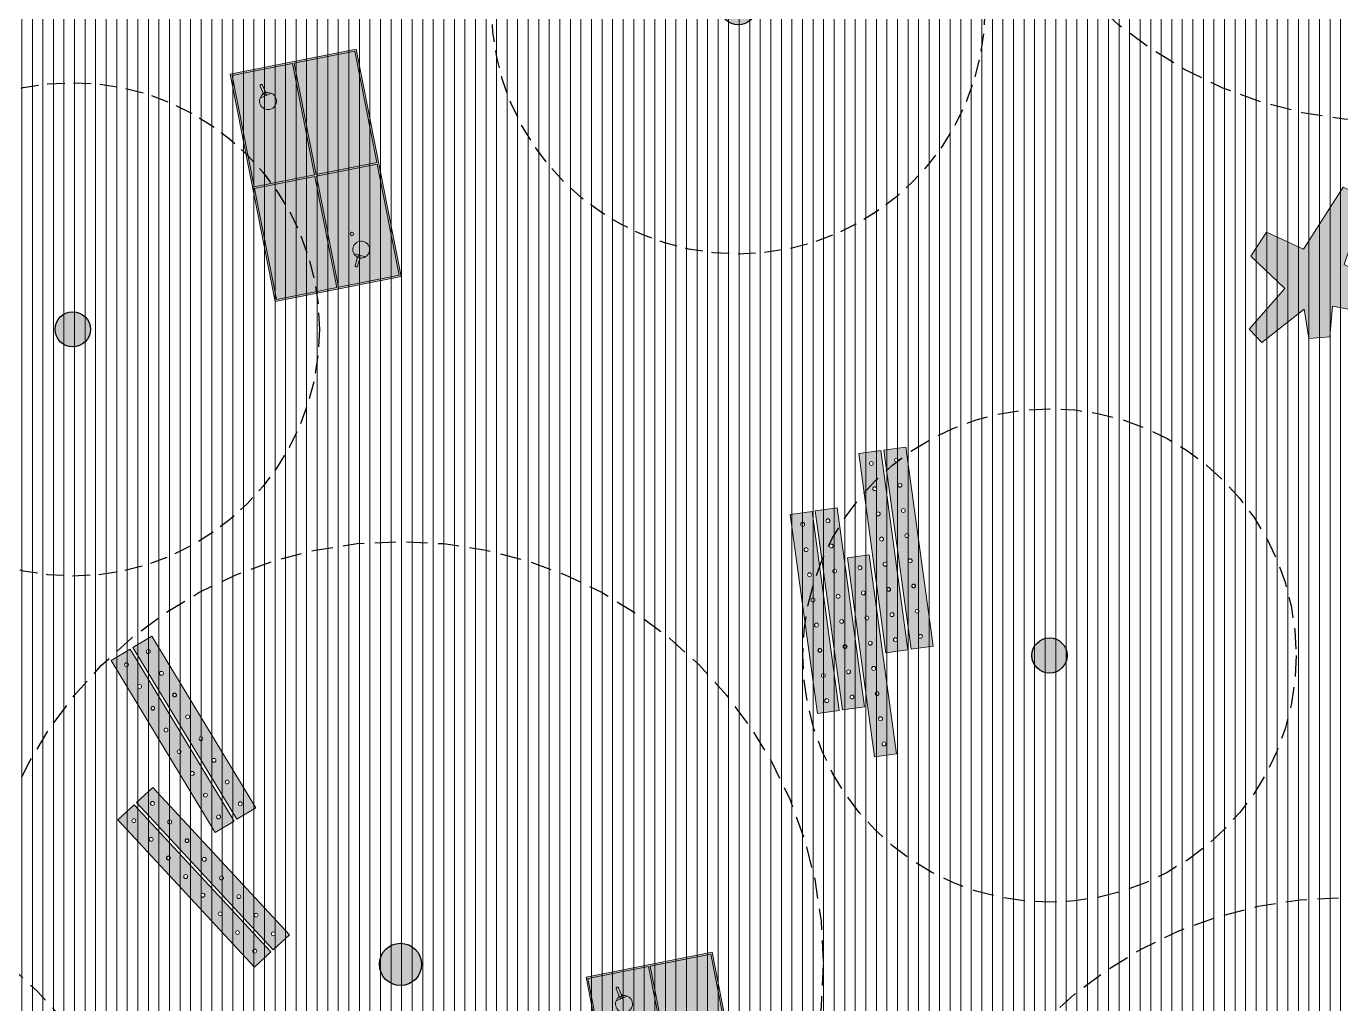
# Model space of a CAD drawing. Header units: metres. Extents: x 678805 to 1359287, y 2747329 to 5497370.
# Drawn here: x 679928.73 to 679944.28, y 2748791.31 to 2748802.86 of the extents above; entities that cross this region are included whole.
import ezdxf

# ---------------------------------------------------------------- set-up
doc = ezdxf.new("R2010")
doc.units = ezdxf.units.M
doc.linetypes.add('XREF_MON_SFT_TREES$0$HIDDEN', pattern=[0.375, 0.25, -0.125])
for name, color, linetype in [('00_XREF_MON_HSC_PAVEMENT', 7, 'Continuous'), ('00_XREF_TWQ_BUILDINGS', 7, 'Continuous'), ('00_XREF_TWQ_SFT_TREES', 7, 'Continuous'), ('XREF_MON_SFT_TREES$0$SL_TREE_CANOPY', 251, 'XREF_MON_SFT_TREES$0$HIDDEN'), ('XREF_MON_SFT_TREES$0$SL_TREE_TRUNK', 251, 'Continuous')]:
    doc.layers.add(name, color=color, linetype=linetype)
doc.layers.add('XREF_MON_HSC_FURNITURE$0$03-PG-CBIncluded', color=8, linetype='Continuous', lineweight=5)
doc.layers.add('XREF_MON_HSC_PAVEMENT$0$03-TR-Pavement_02_Sealed Gravel', color=7, linetype='Continuous', lineweight=5, true_color=0x38321e)
doc.layers.add('XREF_MON_HSC_PAVEMENT$0$03-TR-Pavement_07_Precast Concrete Blocks 20X10', color=7, linetype='Continuous', lineweight=5, true_color=0x999999)
doc.layers.add('XREF_MON_SFT_TREES$0$SL_TREE_ALBIZIA_LEBBECK', color=7, linetype='Continuous', true_color=0xa3a300)
doc.layers.add('XREF_MON_SFT_TREES$0$SL_TREE_AZADIRACHTA_INDICA', color=7, linetype='Continuous', true_color=0x9ec82d)
doc.layers.get('XREF_MON_SFT_TREES$0$SL_TREE_ALBIZIA_LEBBECK').off()
doc.layers.get('XREF_MON_SFT_TREES$0$SL_TREE_AZADIRACHTA_INDICA').off()

# ---------------------------------------------------------------- blocks, each defined once
blk = doc.blocks.new('XREF_MON_SFT_TREES$0$Albizia_lebbeck')
h = blk.add_hatch()
h.set_pattern_fill('ANSI31', color=256, scale=0.1)
edge = h.paths.add_edge_path()
edge.add_arc((0, 0), 5, -25.4481, 334.5519)
at = {"layer": 'XREF_MON_SFT_TREES$0$SL_TREE_TRUNK'}
h = blk.add_hatch(color=256, dxfattribs=at)
h.dxf.hatch_style = 1
edge = h.paths.add_edge_path()
edge.add_arc((0, 0), 0.25, 0, 360)
at = {"layer": 'XREF_MON_SFT_TREES$0$SL_TREE_CANOPY', "linetype": 'XREF_MON_SFT_TREES$0$HIDDEN'}
blk.add_circle((0, 0), 5, dxfattribs=at)
at = {"layer": 'XREF_MON_SFT_TREES$0$SL_TREE_TRUNK'}
blk.add_circle((0, 0), 0.25, dxfattribs=at)
blk = doc.blocks.new('XREF_MON_SFT_TREES$0$Azadirachta_indica')
h = blk.add_hatch()
h.set_pattern_fill('ANSI31', color=256, scale=0.1)
edge = h.paths.add_edge_path()
edge.add_arc((0, 0), 3.5, 0, 360)
at = {"layer": 'XREF_MON_SFT_TREES$0$SL_TREE_TRUNK'}
h = blk.add_hatch(color=256, dxfattribs=at)
h.dxf.hatch_style = 1
edge = h.paths.add_edge_path()
edge.add_arc((0, 0), 0.25, 0, 360)
at = {"layer": 'XREF_MON_SFT_TREES$0$SL_TREE_CANOPY', "linetype": 'XREF_MON_SFT_TREES$0$HIDDEN'}
blk.add_circle((0, 0), 3.5, dxfattribs=at)
at = {"layer": 'XREF_MON_SFT_TREES$0$SL_TREE_TRUNK'}
blk.add_circle((0, 0), 0.25, dxfattribs=at)
blk = doc.blocks.new('XREF_MON_SFT_TREES$0$Azadiracta.A')
h = blk.add_hatch()
h.set_pattern_fill('ANSI31', color=256, scale=0.08333)
edge = h.paths.add_edge_path()
edge.add_arc((0, 0), 2.917, 0, 360)
at = {"layer": 'XREF_MON_SFT_TREES$0$SL_TREE_TRUNK'}
h = blk.add_hatch(color=256, dxfattribs=at)
h.dxf.hatch_style = 1
edge = h.paths.add_edge_path()
edge.add_arc((0, 0), 0.208, 0, 360)
at = {"layer": 'XREF_MON_SFT_TREES$0$SL_TREE_CANOPY', "linetype": 'XREF_MON_SFT_TREES$0$HIDDEN'}
blk.add_circle((0, 0), 2.917, dxfattribs=at)
at = {"layer": 'XREF_MON_SFT_TREES$0$SL_TREE_TRUNK'}
blk.add_circle((0, 0), 0.208, dxfattribs=at)
blk = doc.blocks.new('XREF_MON_SFT_TREES')
at = {"layer": 'XREF_MON_SFT_TREES$0$SL_TREE_ALBIZIA_LEBBECK', "rotation": 25.44812939262281}
for p in [(679944.827, 2748806.74), (679933.156, 2748791.773), (679925.325, 2748787.922), (679944.307, 2748787.562)]:
    blk.add_blockref('XREF_MON_SFT_TREES$0$Albizia_lebbeck', p, dxfattribs=at)
at = {"layer": 'XREF_MON_SFT_TREES$0$SL_TREE_AZADIRACHTA_INDICA', "xscale": 0.8333333332694233, "yscale": 0.8333333332694233, "zscale": 0.8333333332694233}
for p in [(679937.151, 2748803.087), (679929.28, 2748799.28)]:
    blk.add_blockref('XREF_MON_SFT_TREES$0$Azadirachta_indica', p, dxfattribs=at)
at = {"layer": 'XREF_MON_SFT_TREES$0$SL_TREE_AZADIRACHTA_INDICA'}
blk.add_blockref('XREF_MON_SFT_TREES$0$Azadiracta.A', (679940.832, 2748795.425), dxfattribs=at)
blk = doc.blocks.new('XREF_MON_HSC_PAVEMENT')
at = {"layer": 'XREF_MON_HSC_PAVEMENT$0$03-TR-Pavement_02_Sealed Gravel', "linetype": 'Continuous'}
h = blk.add_hatch(dxfattribs=at)
h.set_pattern_fill('ANSI31', color=256, scale=0.0393, angle=45)
h.set_pattern_definition([(90, (652974.11672, 2717198.73223), (-0.1247775, 0), [])])
h.paths.add_polyline_path([(679942.353, 2748782.84), (679957.858, 2748787.975), (679962.616, 2748773.612), (679947.111, 2748768.477)], flags=16)
h.paths.add_polyline_path([(679947.422, 2748813.15), (679917.58, 2748798.949), (679953.093, 2748759.365), (679980.42, 2748776.369)])
at = {"layer": 'XREF_MON_HSC_PAVEMENT$0$03-TR-Pavement_07_Precast Concrete Blocks 20X10'}
h = blk.add_hatch(dxfattribs=at)
h.set_pattern_fill('ANSI31', color=256, scale=0.0315, angle=25.5)
h.set_pattern_definition([(70.5, (0, 0), (-0.094275932128, 0.033384858509), [])])
edge = h.paths.add_edge_path()
edge.add_line((679846.747, 2748785.254), (679848.542, 2748781.477))
edge.add_line((679848.542, 2748781.477), (679851.428, 2748780.438))
edge.add_line((679851.428, 2748780.438), (679855.273, 2748782.267))
edge.add_line((679855.273, 2748782.267), (679856.277, 2748785.094))
edge.add_line((679856.277, 2748785.094), (679859.104, 2748784.09))
edge.add_line((679859.104, 2748784.09), (679862.949, 2748785.92))
edge.add_line((679862.949, 2748785.92), (679863.953, 2748788.747))
edge.add_line((679863.953, 2748788.747), (679866.78, 2748787.743))
edge.add_line((679866.78, 2748787.743), (679870.625, 2748789.573))
edge.add_line((679870.625, 2748789.573), (679871.629, 2748792.4))
edge.add_line((679871.629, 2748792.4), (679874.456, 2748791.396))
edge.add_line((679874.456, 2748791.396), (679878.294, 2748793.222))
edge.add_line((679878.294, 2748793.222), (679879.304, 2748796.052))
edge.add_line((679879.304, 2748796.052), (679882.132, 2748795.049))
edge.add_line((679882.132, 2748795.049), (679885.976, 2748796.878))
edge.add_line((679885.976, 2748796.878), (679886.946, 2748799.611))
edge.add_line((679886.946, 2748799.611), (679886.98, 2748799.704))
edge.add_line((679886.98, 2748799.704), (679889.807, 2748798.7))
edge.add_line((679889.807, 2748798.7), (679893.651, 2748800.53))
edge.add_line((679893.651, 2748800.53), (679894.655, 2748803.357))
edge.add_line((679894.655, 2748803.357), (679897.482, 2748802.353))
edge.add_line((679897.482, 2748802.353), (679901.327, 2748804.183))
edge.add_line((679901.327, 2748804.183), (679902.33, 2748807.009))
edge.add_line((679902.33, 2748807.009), (679905.158, 2748806.006))
edge.add_line((679905.158, 2748806.006), (679909.001, 2748807.835))
edge.add_line((679909.001, 2748807.835), (679909.972, 2748810.567))
edge.add_line((679909.972, 2748810.567), (679912.832, 2748809.658))
edge.add_line((679912.832, 2748809.658), (679916.677, 2748811.487))
edge.add_line((679916.677, 2748811.487), (679917.681, 2748814.314))
edge.add_line((679917.681, 2748814.314), (679920.508, 2748813.31))
edge.add_line((679920.508, 2748813.31), (679924.352, 2748815.139))
edge.add_line((679924.352, 2748815.139), (679925.356, 2748817.966))
edge.add_line((679925.356, 2748817.966), (679928.18, 2748816.961))
edge.add_line((679928.18, 2748816.961), (679932.025, 2748818.791))
edge.add_line((679932.025, 2748818.791), (679933.03, 2748821.618))
edge.add_line((679933.03, 2748821.618), (679935.857, 2748820.614))
edge.add_line((679935.857, 2748820.614), (679939.701, 2748822.444))
edge.add_line((679939.701, 2748822.444), (679940.705, 2748825.27))
edge.add_line((679940.705, 2748825.27), (679943.555, 2748824.267))
edge.add_line((679943.555, 2748824.267), (679947.475, 2748826.144))
edge.add_line((679947.475, 2748826.144), (679948.507, 2748829.047))
edge.add_line((679948.507, 2748829.047), (679946.708, 2748832.826))
edge.add_line((679946.708, 2748832.826), (679846.744, 2748785.257))
blk = doc.blocks.new('XREF_MON_HSC_FURNITURE$0$Table tenis')
at = {"true_color": 0xfcfcfc}
h = blk.add_hatch(color=7, dxfattribs=at)
h.dxf.hatch_style = 1
h.paths.add_polyline_path([(2.74, 1.52), (0, 1.52), (0, 0), (2.74, 0)])
for p, q in [((2.74, 1.52), (0, 1.52)), ((0, 1.52), (0, 0)), ((1.36, 1.5), (0.02, 1.5)), ((0.02, 1.5), (0.02, 0.77)), ((1.36, 1.5), (1.36, 0.77)), ((1.38, 1.5), (1.38, 0.77)), ((2.72, 1.5), (1.38, 1.5)), ((2.72, 0.77), (2.72, 1.5)), ((2.74, 0), (2.74, 1.52)), ((2.43, 1.148), (2.363, 1.022)), ((2.41, 1.089), (2.401, 1.072)), ((2.43, 1.084), (2.41, 1.089)), ((2.401, 1.072), (2.416, 1.058)), ((2.43, 1.084), (2.416, 1.058)), ((2.416, 1.058), (2.504, 1.011)), ((2.43, 1.084), (2.518, 1.037)), ((0.02, 0.77), (1.36, 0.77)), ((0.02, 0.75), (1.36, 0.75)), ((0.02, 0.75), (0.02, 0.02)), ((1.36, 0.75), (1.36, 0.02)), ((1.38, 0.77), (2.72, 0.77)), ((1.38, 0.75), (2.72, 0.75)), ((1.38, 0.75), (1.38, 0.02)), ((2.72, 0.02), (2.72, 0.75)), ((0.298, 0.373), (0.2, 0.351)), ((0.305, 0.343), (0.207, 0.322)), ((0.305, 0.343), (0.298, 0.373)), ((0.319, 0.372), (0.298, 0.373)), ((0.305, 0.343), (0.323, 0.353)), ((0.346, 0.295), (0.315, 0.434)), ((0.323, 0.353), (0.319, 0.372)), ((0, 0), (2.74, 0)), ((0.02, 0.02), (1.36, 0.02)), ((1.38, 0.02), (2.72, 0.02))]:
    blk.add_line(p, q)
blk.add_circle((2.133, 1.047), 0.02)
for centre, radius, start, end in [((2.335, 1.118), 0.1, 352.1917, 311.6872), ((2.464, 1.101), 0.03, 172.1917, 241.9394), ((2.421, 1.021), 0.03, 61.9394, 131.6872), ((2.511, 1.024), 0.015, 241.9394, 61.9394), ((0.399, 0.379), 0.1, 212.5351, 172.0306), ((0.204, 0.337), 0.015, 102.2828, 282.2828), ((0.27, 0.397), 0.03, 282.2828, 352.0306), ((0.289, 0.309), 0.03, 32.5351, 102.2828)]:
    blk.add_arc(centre, radius, start, end)
blk = doc.blocks.new('XREF_MON_HSC_FURNITURE$0$RAI_B_HL')
at = {"true_color": 0xfcfcfc}
h = blk.add_hatch(color=7, dxfattribs=at)
h.dxf.hatch_style = 1
h.paths.add_polyline_path([(2100.11, 179.356), (2100.371, 179.381), (2100.141, 181.745), (2099.88, 181.72)])
h.paths.add_polyline_path([(2100.192, 180.104, -1), (2100.146, 180.1, -1)], flags=16)
h.paths.add_polyline_path([(2100.189, 180.104, -1), (2100.149, 180.1, -1)], flags=0)
h.paths.add_polyline_path([(2100.117, 180.399, -1), (2100.163, 180.403, -1)], flags=16)
h.paths.add_polyline_path([(2100.221, 179.805, -1), (2100.175, 179.801, -1)], flags=16)
h.paths.add_polyline_path([(2100.088, 180.698, -1), (2100.134, 180.702, -1)], flags=16)
h.paths.add_polyline_path([(2100.25, 179.506, -1), (2100.204, 179.502, -1)], flags=16)
h.paths.add_polyline_path([(2100.059, 180.997, -1), (2100.105, 181.001, -1)], flags=16)
h.paths.add_polyline_path([(2100.03, 181.296, -1), (2100.076, 181.3, -1)], flags=16)
h.paths.add_polyline_path([(2100.001, 181.595, -1), (2100.047, 181.599, -1)], flags=16)
h = blk.add_hatch(color=7, dxfattribs=at)
h.dxf.hatch_style = 1
h.paths.add_polyline_path([(2100.409, 179.385), (2100.67, 179.41), (2100.44, 181.774), (2100.179, 181.749)])
h.paths.add_polyline_path([(2100.491, 180.133, -1), (2100.445, 180.129, -1)], flags=16)
h.paths.add_polyline_path([(2100.488, 180.133, -1), (2100.448, 180.129, -1)], flags=0)
h.paths.add_polyline_path([(2100.416, 180.428, -1), (2100.462, 180.432, -1)], flags=16)
h.paths.add_polyline_path([(2100.52, 179.834, -1), (2100.474, 179.83, -1)], flags=16)
h.paths.add_polyline_path([(2100.387, 180.727, -1), (2100.433, 180.731, -1)], flags=16)
h.paths.add_polyline_path([(2100.549, 179.536, -1), (2100.503, 179.531, -1)], flags=16)
h.paths.add_polyline_path([(2100.358, 181.026, -1), (2100.404, 181.03, -1)], flags=16)
h.paths.add_polyline_path([(2100.329, 181.325, -1), (2100.375, 181.329, -1)], flags=16)
h.paths.add_polyline_path([(2100.3, 181.624, -1), (2100.346, 181.628, -1)], flags=16)
for points in [[(2100.11, 179.356), (2100.371, 179.381), (2100.141, 181.745), (2099.88, 181.72), (2100.11, 179.356)], [(2100.409, 179.385), (2100.67, 179.41), (2100.44, 181.774), (2100.179, 181.749), (2100.409, 179.385)]]:
    blk.add_lwpolyline(points, close=True)
for centre, radius in [((2100.024, 181.597), 0.023), ((2100.323, 181.626), 0.023), ((2100.053, 181.298), 0.023), ((2100.352, 181.327), 0.023), ((2100.082, 180.999), 0.023), ((2100.381, 181.028), 0.023), ((2100.111, 180.7), 0.023), ((2100.41, 180.729), 0.023), ((2100.14, 180.401), 0.023), ((2100.439, 180.43), 0.023), ((2100.169, 180.102), 0.023), ((2100.169, 180.102), 0.02), ((2100.468, 180.131), 0.023), ((2100.468, 180.131), 0.02), ((2100.198, 179.803), 0.023), ((2100.497, 179.832), 0.023), ((2100.526, 179.533), 0.023), ((2100.227, 179.504), 0.023)]:
    blk.add_circle(centre, radius)
blk = doc.blocks.new('XREF_MON_HSC_FURNITURE$0$RAI_B')
at = {"rotation": 324.4534980158393}
blk.add_blockref('XREF_MON_HSC_FURNITURE$0$RAI_B_HL', (-1815.645, 1074.162), dxfattribs=at)
blk = doc.blocks.new('XREF_MON_HSC_FURNITURE$0$RAI_D')
at = {"rotation": 324.4534980158393}
blk.add_blockref('XREF_MON_HSC_FURNITURE$0$RAI_B_HL', (-1815.645, 1074.162), dxfattribs=at)
blk = doc.blocks.new('XREF_MON_HSC_FURNITURE$0$RAI_D-HL')
at = {"true_color": 0xfcfcfc}
h = blk.add_hatch(color=7, dxfattribs=at)
h.dxf.hatch_style = 1
h.paths.add_polyline_path([(2112.854, 180.017), (2113.067, 180.17), (2111.686, 182.102), (2111.473, 181.95)])
h.paths.add_polyline_path([(2112.551, 180.707, -1), (2112.513, 180.68, -1)], flags=16)
h.paths.add_polyline_path([(2112.548, 180.705, -1), (2112.516, 180.682, -1)], flags=0)
h.paths.add_polyline_path([(2112.339, 180.924, -1), (2112.376, 180.951, -1)], flags=16)
h.paths.add_polyline_path([(2112.725, 180.462, -1), (2112.688, 180.435, -1)], flags=16)
h.paths.add_polyline_path([(2112.164, 181.169, -1), (2112.201, 181.195, -1)], flags=16)
h.paths.add_polyline_path([(2112.9, 180.218, -1), (2112.862, 180.191, -1)], flags=16)
h.paths.add_polyline_path([(2111.989, 181.413, -1), (2112.027, 181.44, -1)], flags=16)
h.paths.add_polyline_path([(2111.815, 181.657, -1), (2111.852, 181.684, -1)], flags=16)
h.paths.add_polyline_path([(2111.64, 181.902, -1), (2111.678, 181.929, -1)], flags=16)
h = blk.add_hatch(color=7, dxfattribs=at)
h.dxf.hatch_style = 1
h.paths.add_polyline_path([(2112.609, 179.843), (2112.823, 179.995), (2111.442, 181.928), (2111.228, 181.775)])
h.paths.add_polyline_path([(2112.306, 180.532, -1), (2112.269, 180.505, -1)], flags=16)
h.paths.add_polyline_path([(2112.304, 180.53, -1), (2112.271, 180.507, -1)], flags=0)
h.paths.add_polyline_path([(2112.094, 180.75, -1), (2112.132, 180.776, -1)], flags=16)
h.paths.add_polyline_path([(2112.481, 180.288, -1), (2112.443, 180.261, -1)], flags=16)
h.paths.add_polyline_path([(2111.92, 180.994, -1), (2111.957, 181.021, -1)], flags=16)
h.paths.add_polyline_path([(2112.656, 180.043, -1), (2112.618, 180.016, -1)], flags=16)
h.paths.add_polyline_path([(2111.745, 181.238, -1), (2111.782, 181.265, -1)], flags=16)
h.paths.add_polyline_path([(2111.57, 181.483, -1), (2111.608, 181.51, -1)], flags=16)
h.paths.add_polyline_path([(2111.396, 181.727, -1), (2111.433, 181.754, -1)], flags=16)
h = blk.add_hatch(color=7, dxfattribs=at)
h.dxf.hatch_style = 1
h.paths.add_polyline_path([(2112.47, 179.005), (2112.683, 179.157), (2111.302, 181.09), (2111.089, 180.937)])
h.paths.add_polyline_path([(2112.167, 179.694, -1), (2112.129, 179.667, -1)], flags=16)
h.paths.add_polyline_path([(2112.164, 179.692, -1), (2112.132, 179.669, -1)], flags=0)
h.paths.add_polyline_path([(2111.955, 179.912, -1), (2111.992, 179.938, -1)], flags=16)
h.paths.add_polyline_path([(2112.341, 179.449, -1), (2112.304, 179.423, -1)], flags=16)
h.paths.add_polyline_path([(2111.78, 180.156, -1), (2111.817, 180.183, -1)], flags=16)
h.paths.add_polyline_path([(2112.516, 179.205, -1), (2112.479, 179.178, -1)], flags=16)
h.paths.add_polyline_path([(2111.605, 180.4, -1), (2111.643, 180.427, -1)], flags=16)
h.paths.add_polyline_path([(2111.431, 180.645, -1), (2111.468, 180.672, -1)], flags=16)
h.paths.add_polyline_path([(2111.256, 180.889, -1), (2111.294, 180.916, -1)], flags=16)
h = blk.add_hatch(color=7, dxfattribs=at)
h.dxf.hatch_style = 1
h.paths.add_polyline_path([(2112.226, 178.828), (2112.439, 178.98), (2111.058, 180.913), (2110.845, 180.76)])
h.paths.add_polyline_path([(2111.923, 179.517, -1), (2111.885, 179.49, -1)], flags=16)
h.paths.add_polyline_path([(2111.92, 179.515, -1), (2111.888, 179.492, -1)], flags=0)
h.paths.add_polyline_path([(2111.711, 179.735, -1), (2111.748, 179.761, -1)], flags=16)
h.paths.add_polyline_path([(2112.097, 179.273, -1), (2112.06, 179.246, -1)], flags=16)
h.paths.add_polyline_path([(2111.536, 179.979, -1), (2111.574, 180.006, -1)], flags=16)
h.paths.add_polyline_path([(2112.272, 179.028, -1), (2112.235, 179.001, -1)], flags=16)
h.paths.add_polyline_path([(2111.361, 180.223, -1), (2111.399, 180.25, -1)], flags=16)
h.paths.add_polyline_path([(2111.187, 180.468, -1), (2111.224, 180.495, -1)], flags=16)
h.paths.add_polyline_path([(2111.012, 180.712, -1), (2111.05, 180.739, -1)], flags=16)
h = blk.add_hatch(color=7, dxfattribs=at)
h.dxf.hatch_style = 1
h.paths.add_polyline_path([(2113.063, 178.69), (2113.277, 178.843), (2111.896, 180.775), (2111.683, 180.623)])
h.paths.add_polyline_path([(2112.76, 179.38, -1), (2112.723, 179.353, -1)], flags=16)
h.paths.add_polyline_path([(2112.758, 179.378, -1), (2112.725, 179.355, -1)], flags=0)
h.paths.add_polyline_path([(2112.548, 179.597, -1), (2112.586, 179.624, -1)], flags=16)
h.paths.add_polyline_path([(2112.935, 179.135, -1), (2112.898, 179.109, -1)], flags=16)
h.paths.add_polyline_path([(2112.374, 179.842, -1), (2112.411, 179.869, -1)], flags=16)
h.paths.add_polyline_path([(2113.11, 178.891, -1), (2113.072, 178.864, -1)], flags=16)
h.paths.add_polyline_path([(2112.199, 180.086, -1), (2112.237, 180.113, -1)], flags=16)
h.paths.add_polyline_path([(2112.024, 180.331, -1), (2112.062, 180.357, -1)], flags=16)
h.paths.add_polyline_path([(2111.85, 180.575, -1), (2111.887, 180.602, -1)], flags=16)
for points in [[(2112.854, 180.017), (2113.067, 180.17), (2111.686, 182.102), (2111.473, 181.95), (2112.854, 180.017)], [(2112.609, 179.843), (2112.823, 179.995), (2111.442, 181.928), (2111.228, 181.775), (2112.609, 179.843)], [(2112.47, 179.005), (2112.683, 179.157), (2111.302, 181.09), (2111.089, 180.937), (2112.47, 179.005)], [(2112.226, 178.828), (2112.439, 178.98), (2111.058, 180.913), (2110.845, 180.76), (2112.226, 178.828)], [(2113.063, 178.69), (2113.277, 178.843), (2111.896, 180.775), (2111.683, 180.623), (2113.063, 178.69)]]:
    blk.add_lwpolyline(points, close=True)
for centre, radius in [((2111.659, 181.915), 0.023), ((2111.414, 181.741), 0.023), ((2111.833, 181.671), 0.023), ((2111.589, 181.496), 0.023), ((2112.008, 181.426), 0.023), ((2111.764, 181.252), 0.023), ((2112.183, 181.182), 0.023), ((2111.938, 181.007), 0.023), ((2112.357, 180.938), 0.023), ((2111.275, 180.903), 0.023), ((2111.031, 180.726), 0.023), ((2111.449, 180.658), 0.023), ((2112.113, 180.763), 0.023), ((2112.532, 180.693), 0.023), ((2112.532, 180.693), 0.02), ((2111.206, 180.481), 0.023), ((2111.869, 180.588), 0.023), ((2112.288, 180.519), 0.023), ((2112.288, 180.519), 0.02), ((2111.624, 180.414), 0.023), ((2112.043, 180.344), 0.023), ((2112.707, 180.449), 0.023), ((2111.38, 180.237), 0.023), ((2111.799, 180.169), 0.023), ((2112.462, 180.274), 0.023), ((2112.881, 180.204), 0.023), ((2112.218, 180.1), 0.023), ((2112.637, 180.03), 0.023), ((2111.555, 179.992), 0.023), ((2111.973, 179.925), 0.023), ((2112.392, 179.855), 0.023), ((2111.729, 179.748), 0.023), ((2112.148, 179.681), 0.023), ((2112.148, 179.681), 0.02), ((2112.567, 179.611), 0.023), ((2111.904, 179.504), 0.023), ((2111.904, 179.504), 0.02), ((2112.323, 179.436), 0.023), ((2112.079, 179.259), 0.023), ((2112.742, 179.366), 0.023), ((2112.742, 179.366), 0.02), ((2112.497, 179.192), 0.023), ((2112.916, 179.122), 0.023), ((2112.253, 179.015), 0.023), ((2113.091, 178.878), 0.023)]:
    blk.add_circle(centre, radius)
blk = doc.blocks.new('XREF_MON_HSC_FURNITURE$0$RAI_C')
at = {"rotation": 144.4534980138212}
blk.add_blockref('XREF_MON_HSC_FURNITURE$0$RAI_D-HL', (1823.92, -1080.228), dxfattribs=at)
blk = doc.blocks.new('XREF_MON_HSC_FURNITURE$0$Star shaped bench - SMALL')
at = {"true_color": 0xfcfcfc}
h = blk.add_hatch(color=7, dxfattribs=at)
h.dxf.hatch_style = 1
h.paths.add_polyline_path([(-0.664, 0.412), (-0.276, 0.917), (-0.091, 0.803), (-0.38, 0.233), (-0.028, 0.246), (0, 0), (-0.35, -0.102), (-0.047, -0.864), (-0.282, -0.99), (-0.809, -0.33), (-1.529, -0.746), (-1.708, -0.496), (-1.077, 0.107), (-1.359, 0.498), (-1.118, 0.733)])
blk.add_lwpolyline([(-0.664, 0.412), (-0.276, 0.917), (-0.091, 0.803), (-0.38, 0.233), (-0.028, 0.246), (0, 0), (-0.35, -0.102), (-0.047, -0.864), (-0.282, -0.99), (-0.809, -0.33), (-1.529, -0.746), (-1.708, -0.496), (-1.077, 0.107), (-1.359, 0.498), (-1.118, 0.733)], close=True)
blk = doc.blocks.new('XREF_MON_HSC_FURNITURE')
at = {"layer": 'XREF_MON_HSC_FURNITURE$0$03-PG-CBIncluded'}
for name, p, rotation in [('XREF_MON_HSC_FURNITURE$0$Table tenis', (679931.14, 2748802.296), 281.2178381898788), ('XREF_MON_HSC_FURNITURE$0$RAI_C', (679939.126, 2748797.142), 187.7864678120387), ('XREF_MON_HSC_FURNITURE$0$RAI_B', (679929.676, 2748792.947), 241.1921105550873), ('XREF_MON_HSC_FURNITURE$0$RAI_D', (679930.246, 2748791.104), 252.8532689138029), ('XREF_MON_HSC_FURNITURE$0$Table tenis', (679935.35, 2748791.623), 281.2178381898788)]:
    blk.add_blockref(name, p, dxfattribs=dict(at, rotation=rotation))
at = {"layer": 'XREF_MON_HSC_FURNITURE$0$03-PG-CBIncluded', "xscale": -0.9999999999999996, "rotation": 101.1084183749381}
blk.add_blockref('XREF_MON_HSC_FURNITURE$0$Star shaped bench - SMALL', (679944.147, 2748799.19), dxfattribs=at)

msp = doc.modelspace()

# ---------------------------------------------------------------- block references
at = {"layer": '00_XREF_MON_HSC_PAVEMENT'}
msp.add_blockref('XREF_MON_HSC_PAVEMENT', (0, 0), dxfattribs=at)
at = {"layer": '00_XREF_TWQ_BUILDINGS'}
msp.add_blockref('XREF_MON_HSC_FURNITURE', (0, 0), dxfattribs=at)
at = {"layer": '00_XREF_TWQ_SFT_TREES'}
msp.add_blockref('XREF_MON_SFT_TREES', (0, 0), dxfattribs=at)

doc.saveas('drawing.dxf')
